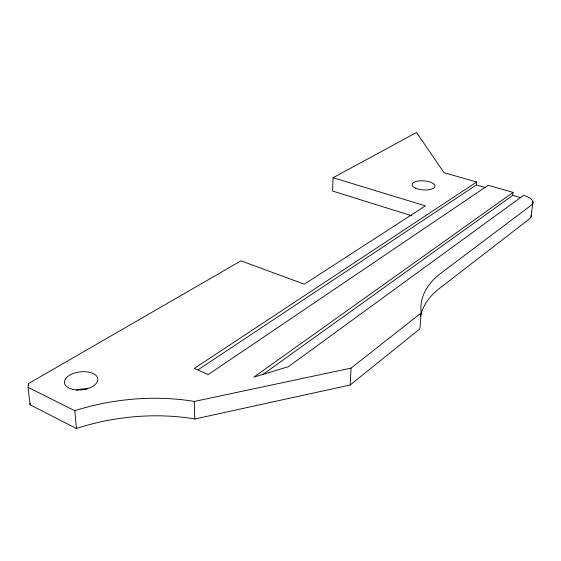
<?xml version="1.0" encoding="UTF-8"?>
<svg xmlns="http://www.w3.org/2000/svg" width="561" height="561" viewBox="0 0 561 561"><rect width="100%" height="100%" fill="white"/><g stroke="black" fill="none" stroke-linecap="round" stroke-linejoin="round"><path stroke-width="0.84" d="M198.054 369.818L476.345 184.969L476.647 182.002L444.01 172.69L416.543 132.494L333.087 177.711L332.61 191.063L411.795 215.796M333.087 177.711L425.392 205.873L304.328 284.182L240.971 260.858L28.464 383.598L28.05 387.321L30.091 404.825L76.457 428.506A168.994 109.977 -8 0 1 188.889 418.029L194.8 418.99L350.211 384.986L351.032 368.121L421.171 312.975L420.834 308.066A160.944 77.6 9.4 0 1 441.121 273.067L531.358 205.116A16.907 6.746 6.2 0 0 523.49 195.368L288.48 366.642L253.867 377.111L513.056 192.395L488.154 185.291L208.236 374.573L194.295 368.423L476.647 182.002M421.171 312.975L419.88 328.837L350.211 384.986M30.091 404.825L30.252 403.31M262.401 374.818L512.698 195.396L513.056 192.395M530.951 217.205L532.95 201.792M28.05 387.321L74.788 410.701A170.726 108.666 -7.6 0 1 188.279 400.491L194.246 401.445L351.032 368.121M476.345 184.969L485.377 187.556M512.698 195.396L520.713 197.696M28.464 383.598L28.66 385.26M74.788 410.701L76.457 428.506M194.246 401.445L194.8 418.99M420.441 316.285A159.668 78.947 9.7 0 1 439.761 288.186L529.591 218.811A16.802 6.886 6.3 0 0 531.183 215.417M76.331 390.211A16.662 9.137 -7 0 1 87.25 388.927M415.47 188.11A11.458 4.551 4.1 0 0 434.6 187.213A11.458 4.551 4.1 0 0 420.582 180.789A11.458 4.551 4.1 0 0 415.47 188.11M72.657 389.32A16.809 9.004 -6.7 0 0 97.845 379.481A16.809 9.004 -6.7 0 0 72.867 373.633A16.809 9.004 -6.7 0 0 72.657 389.32"/></g></svg>
